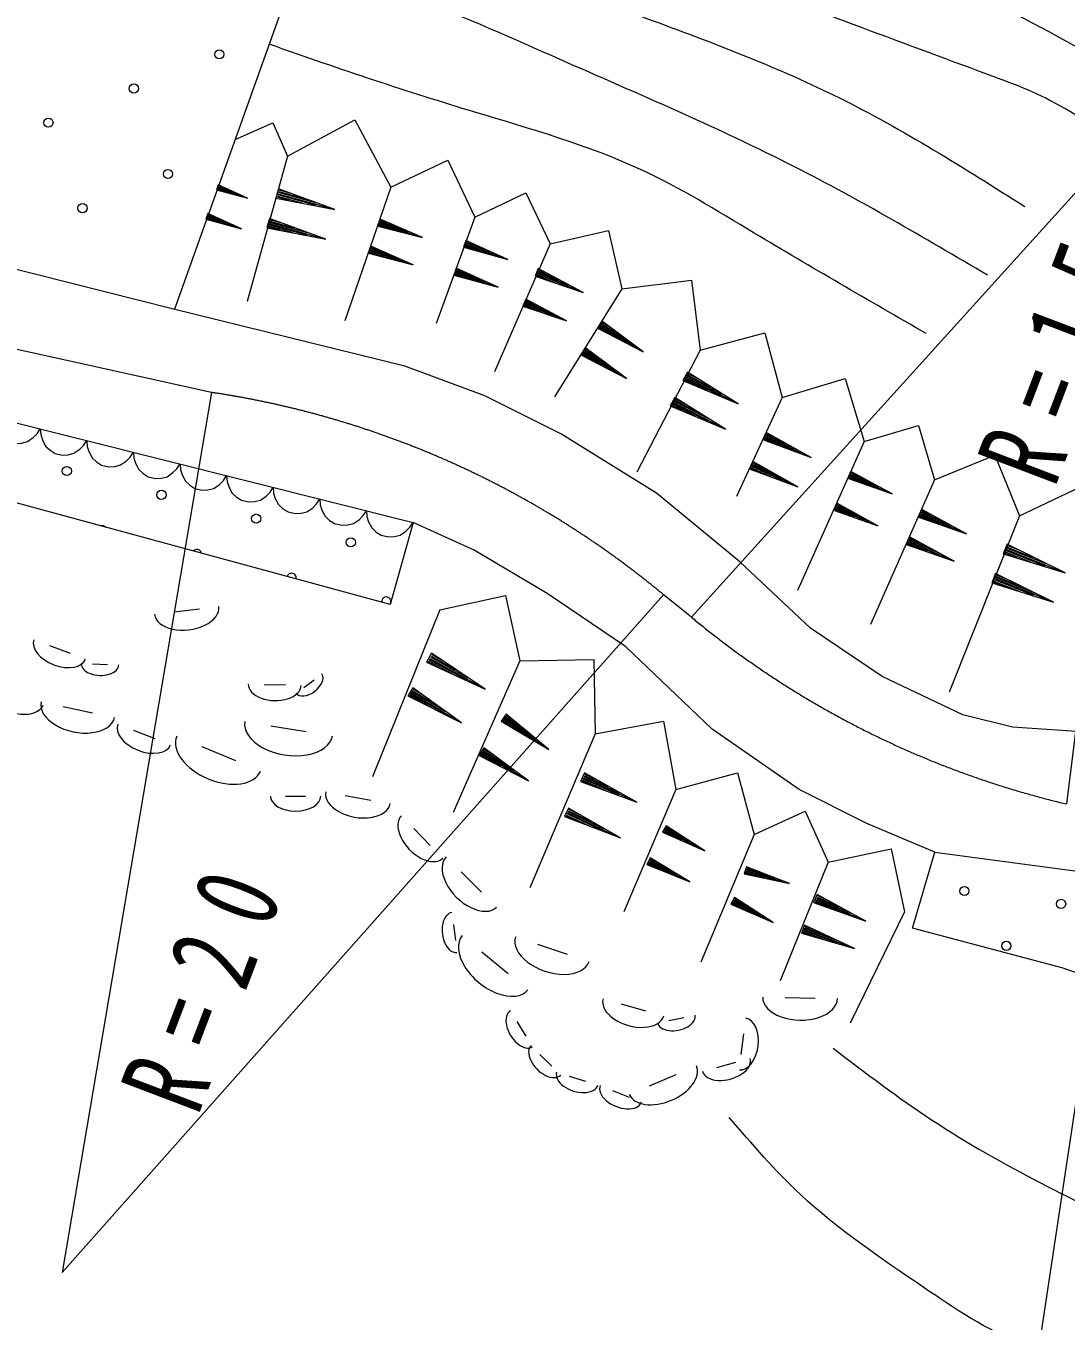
# Model space of a CAD drawing. Units: millimetres, scale not verified. Extents: x 40000 to 680000, y 20000 to 380000.
# Drawn here: x 289740 to 312350, y 263731 to 291875 of the extents above; entities that cross this region are included whole.
import ezdxf

# ---------------------------------------------------------------- set-up
doc = ezdxf.new("R2010")
doc.units = ezdxf.units.MM
doc.header["$LTSCALE"] = 1000
doc.linetypes.add('CHAIN', pattern=[18.5, 12, -1.5, 3.5, -1.5])
for name, color, linetype, lineweight in [('M-BGD', 7, 'Continuous', 13), ('M-BMK', 2, 'CHAIN', 13), ('M-BMK-HTXT', 7, 'Continuous', 13)]:
    doc.layers.add(name, color=color, linetype=linetype, lineweight=lineweight)
doc.styles.add('ＭＳ ゴシック', font='')
doc.styles.get('ＭＳ ゴシック').set_extended_font_data('MS Gothic')

msp = doc.modelspace()

# ---------------------------------------------------------------- linework, layer by layer
at = {"layer": 'M-BGD'}
for p, q in [((295425, 289048), (294551, 285889)), ((294030, 288276), (293898, 288323)), ((293903, 288336), (294180, 288237)), ((294343, 288194), (293908, 288349)), ((293912, 288362), (294492, 288155)), ((294352, 288220), (293917, 288376)), ((293922, 288389), (294199, 288290)), ((294058, 288355), (293926, 288402)), ((296046, 287975), (295219, 288203)), ((295226, 288229), (296328, 287924)), ((296060, 288025), (295233, 288254)), ((295240, 288279), (295766, 288133)), ((295497, 288234), (295247, 288304)), ((297673, 288374), (296669, 285466)), ((295456, 288084), (295205, 288153)), ((295212, 288178), (295738, 288033)), ((293821, 287632), (293671, 287686)), ((293676, 287701), (293992, 287588)), ((294179, 287539), (293681, 287716)), ((293687, 287731), (294350, 287494)), ((294189, 287569), (293692, 287746)), ((293698, 287761), (294014, 287648)), ((293854, 287723), (293703, 287777)), ((295300, 287586), (295049, 287655)), ((297643, 287585), (297454, 287650)), ((299496, 287716), (298658, 285410)), ((295258, 287436), (295008, 287505)), ((295015, 287530), (295541, 287384)), ((295849, 287326), (295022, 287555)), ((295029, 287580), (296131, 287275)), ((295863, 287376), (295036, 287605)), ((295042, 287630), (295569, 287485)), ((297604, 287471), (297415, 287537)), ((297421, 287556), (297818, 287419)), ((298052, 287359), (297428, 287575)), ((297434, 287593), (298266, 287306)), ((298065, 287397), (297441, 287612)), ((297447, 287631), (297844, 287494)), ((299462, 287008), (299274, 287077)), ((299281, 287095), (299676, 286952)), ((299908, 286889), (299288, 287114)), ((299295, 287133), (300122, 286832)), ((299922, 286926), (299301, 287152)), ((299308, 287171), (299703, 287027)), ((299503, 287121), (299315, 287189)), ((301136, 287140), (299928, 284361)), ((297398, 286883), (297209, 286948)), ((297215, 286967), (297612, 286830)), ((297846, 286771), (297222, 286986)), ((297228, 287005), (298060, 286718)), ((297859, 286809), (297235, 287024)), ((297242, 287043), (297639, 286906)), ((297437, 286996), (297248, 287062)), ((299697, 286286), (299077, 286511)), ((299084, 286530), (299911, 286229)), ((299711, 286323), (299091, 286549)), ((299098, 286568), (299492, 286424)), ((299292, 286518), (299104, 286586)), ((300861, 286512), (301749, 286127)), ((301536, 286243), (300870, 286533)), ((300879, 286553), (301302, 286369)), ((301089, 286485), (300887, 286573)), ((299251, 286405), (299063, 286474)), ((299070, 286492), (299465, 286349)), ((301037, 286364), (300835, 286452)), ((300844, 286472), (301267, 286288)), ((301518, 286203), (300852, 286492)), ((302690, 286162), (301226, 283815)), ((300752, 285719), (300569, 285799)), ((300577, 285817), (300962, 285650)), ((301190, 285572), (300585, 285835)), ((300593, 285854), (301400, 285503)), ((301206, 285609), (300601, 285872)), ((300609, 285890), (300994, 285723)), ((300800, 285829), (300617, 285909)), ((302873, 284999), (302257, 285383)), ((302268, 285402), (302660, 285157)), ((302467, 285304), (302280, 285420)), ((302397, 285192), (302210, 285308)), ((302222, 285327), (302614, 285083)), ((302849, 284962), (302233, 285346)), ((302245, 285364), (303066, 284852)), ((301906, 284821), (302298, 284577)), ((302105, 284723), (301918, 284840)), ((304393, 284832), (303022, 282181)), ((302035, 284611), (301848, 284728)), ((301860, 284746), (302252, 284502)), ((302487, 284381), (301871, 284765)), ((301883, 284784), (302704, 284272)), ((302511, 284418), (301895, 284802)), ((304866, 283876), (304104, 284270)), ((304116, 284293), (304601, 284042)), ((304359, 284197), (304128, 284316)), ((304287, 284058), (304056, 284178)), ((304068, 284201), (304553, 283950)), ((304842, 283830), (304080, 284224)), ((304092, 284247), (305108, 283721)), ((303817, 283698), (304834, 283173)), ((304591, 283327), (303829, 283721)), ((303841, 283744), (304326, 283494)), ((304084, 283648), (303853, 283767)), ((306177, 283797), (305185, 281651)), ((288026, 283628), (298154, 281087)), ((304013, 283509), (303782, 283629)), ((303794, 283652), (304279, 283401)), ((304568, 283281), (303805, 283675)), ((306000, 282795), (305800, 282887)), ((305809, 282907), (306229, 282713)), ((306478, 282623), (305819, 282927)), ((305828, 282947), (306706, 282541)), ((306496, 282663), (305837, 282967)), ((305846, 282987), (306266, 282793)), ((306055, 282915), (305856, 283007)), ((307961, 282847), (306509, 279603)), ((306190, 281989), (305531, 282294)), ((305540, 282313), (306419, 281907)), ((306209, 282029), (305550, 282333)), ((305559, 282353), (305978, 282160)), ((305768, 282281), (305568, 282373)), ((305712, 282161), (305513, 282254)), ((305522, 282274), (305941, 282080)), ((307831, 281968), (307649, 282049)), ((307657, 282068), (308040, 281896)), ((308267, 281816), (307665, 282086)), ((307673, 282104), (308476, 281745)), ((308284, 281853), (307681, 282122)), ((307689, 282141), (308073, 281969)), ((307880, 282077), (307698, 282159)), ((309486, 282013), (308097, 278866)), ((307381, 281449), (307765, 281277)), ((307572, 281386), (307389, 281467)), ((307523, 281276), (307340, 281358)), ((307349, 281376), (307732, 281204)), ((307959, 281125), (307357, 281394)), ((307365, 281413), (308168, 281053)), ((307975, 281161), (307373, 281431)), ((309371, 281125), (309170, 281214)), ((309179, 281234), (309601, 281047)), ((309852, 280961), (309188, 281254)), ((309196, 281274), (310082, 280883)), ((309869, 281001), (309205, 281294)), ((309214, 281314), (309637, 281128)), ((309424, 281245), (309223, 281334)), ((311336, 281228), (309808, 277398)), ((309103, 280532), (308902, 280621)), ((308911, 280641), (309333, 280454)), ((309584, 280368), (308920, 280661)), ((308928, 280681), (309814, 280290)), ((309602, 280408), (308937, 280701)), ((308946, 280721), (309369, 280535)), ((309156, 280653), (308955, 280741)), ((311280, 280318), (311020, 280421)), ((311031, 280447), (311577, 280229)), ((311899, 280131), (311041, 280473)), ((311051, 280499), (312196, 280043)), ((311920, 280183), (311062, 280525)), ((311072, 280551), (311618, 280334)), ((311343, 280474), (311082, 280577)), ((311031, 279682), (310771, 279786)), ((310782, 279812), (311328, 279594)), ((311650, 279496), (310792, 279838)), ((310803, 279864), (311947, 279408)), ((311671, 279548), (310813, 279890)), ((310823, 279916), (311369, 279698)), ((311094, 279838), (310834, 279942)), ((292953, 279140), (293514, 279208)), ((298739, 279184), (297272, 275559)), ((290251, 278411), (290700, 278243)), ((298500, 278083), (299012, 277795)), ((299319, 277655), (298514, 278108)), ((298527, 278132), (299601, 277529)), ((299347, 277704), (298541, 278157)), ((298555, 278181), (299067, 277893)), ((298812, 278068), (298568, 278205)), ((300475, 278075), (299027, 274782)), ((291188, 278010), (291513, 277999)), ((298730, 277922), (298486, 278059)), ((294919, 277564), (295379, 277553)), ((295779, 277499), (296004, 277668)), ((298298, 277191), (298076, 277326)), ((298090, 277348), (298556, 277065)), ((298836, 276925), (298103, 277371)), ((298117, 277393), (299094, 276799)), ((298863, 276969), (298130, 277415)), ((298144, 277437), (298610, 277154)), ((298379, 277324), (298157, 277460)), ((290548, 277085), (291188, 276950)), ((295067, 276668), (295830, 276545)), ((300298, 276632), (300102, 276770)), ((300116, 276790), (300527, 276499)), ((300776, 276352), (300130, 276810)), ((300144, 276829), (301006, 276219)), ((300804, 276391), (300158, 276849)), ((300172, 276868), (300583, 276577)), ((300381, 276749), (300185, 276888)), ((292081, 276570), (292541, 276390)), ((302115, 276493), (300696, 273142)), ((293564, 276215), (294294, 275912)), ((300347, 275696), (299673, 276111)), ((299685, 276132), (300114, 275867)), ((299902, 276026), (299698, 276152)), ((299827, 275904), (299622, 276029)), ((299635, 276050), (300064, 275786)), ((300322, 275655), (299647, 276070)), ((299660, 276091), (300559, 275537)), ((301862, 275537), (302902, 275062)), ((302653, 275204), (301873, 275561)), ((301884, 275585), (302380, 275358)), ((302131, 275500), (301894, 275608)), ((302066, 275358), (301830, 275466)), ((301840, 275490), (302337, 275263)), ((302631, 275157), (301851, 275514)), ((303870, 275284), (302739, 272624)), ((295382, 275140), (295819, 275140)), ((296676, 275153), (297237, 275052)), ((301715, 274593), (301480, 274704)), ((301491, 274728), (301984, 274494)), ((302277, 274383), (301502, 274751)), ((301513, 274775), (302547, 274284)), ((302299, 274430), (301524, 274798)), ((301535, 274822), (302029, 274588)), ((301782, 274734), (301547, 274845)), ((298171, 274435), (298530, 274065)), ((303636, 274416), (304410, 273997)), ((304226, 274119), (303645, 274433)), ((303655, 274451), (304024, 274251)), ((303840, 274373), (303664, 274469)), ((303783, 274268), (303607, 274363)), ((303617, 274381), (303986, 274181)), ((304207, 274084), (303626, 274398)), ((305568, 274306), (304408, 271531)), ((309494, 273919), (313378, 273401)), ((303443, 273572), (303264, 273662)), ((303273, 273680), (303649, 273492)), ((303873, 273402), (303282, 273697)), ((303291, 273715), (304078, 273322)), ((303890, 273438), (303300, 273733)), ((303309, 273751), (303685, 273563)), ((303497, 273680), (303318, 273769)), ((305605, 273522), (305413, 273580)), ((307179, 273702), (306134, 271128)), ((299204, 273492), (299642, 273054)), ((305570, 273408), (305378, 273465)), ((305384, 273485), (305786, 273363)), ((306022, 273313), (305390, 273504)), ((305396, 273523), (306238, 273268)), ((306033, 273351), (305402, 273542)), ((305407, 273561), (305809, 273440)), ((305268, 272706), (305092, 272800)), ((305101, 272817), (305472, 272620)), ((305693, 272525), (305110, 272835)), ((305120, 272853), (305897, 272439)), ((305712, 272560), (305129, 272870)), ((305139, 272888), (305509, 272691)), ((305325, 272812), (305148, 272906)), ((307112, 272738), (306893, 272837)), ((306903, 272858), (307362, 272651)), ((307635, 272554), (306913, 272880)), ((306923, 272902), (307885, 272467)), ((307654, 272598), (306933, 272924)), ((306943, 272946), (307402, 272738)), ((307171, 272869), (306953, 272968)), ((308839, 272624), (307659, 270207)), ((299031, 272347), (299076, 271999)), ((306851, 272087), (306626, 272172)), ((306635, 272194), (307107, 272017)), ((307385, 271939), (306643, 272217)), ((306652, 272239), (307641, 271868)), ((307402, 271983), (306660, 272262)), ((306669, 272284), (307141, 272107)), ((306902, 272222), (306677, 272306)), ((300862, 271920), (301502, 271707)), ((299651, 271754), (300223, 271282)), ((306244, 270763), (306895, 270751)), ((302681, 270622), (303208, 270476)), ((300414, 270238), (300605, 269924)), ((303715, 270264), (304040, 270331)), ((305290, 269526), (305346, 269974)), ((300914, 269527), (301172, 269269)), ((304759, 269244), (305174, 269356)), ((303293, 268842), (303877, 269089)), ((301545, 269055), (301905, 268943)), ((302491, 268741), (302851, 268595))]:
    msp.add_line(p, q, dxfattribs=at)
for points in [[(276720, 292423), (280223, 299989), (281316, 300478), (282956, 300651), (286150, 299989), (291444, 297716), (292786, 296728), (294959, 294592), (295659, 293248), (292969, 285717)], [(294287, 289407), (295110, 289767), (295425, 289048), (296886, 289835), (297673, 288374), (298913, 288956), (299496, 287716), (300604, 288248), (301136, 287140), (302402, 287428), (302690, 286162), (304206, 286349), (304393, 284832), (305803, 285206), (306177, 283797), (307544, 284214), (307961, 282847), (309141, 283192), (309486, 282013), (310803, 282545), (311336, 281228), (312817, 281933)], [(326258, 269397), (324070, 271647), (322494, 272914), (320888, 273931), (319055, 274874), (316963, 275655), (315166, 276185), (313393, 276476), (312465, 276550), (311184, 276638), (310108, 276904), (308353, 277741), (306791, 278787), (305259, 280230), (303447, 281718), (301364, 283009), (299714, 283833), (297976, 284482), (292920, 285729), (285508, 287596)], [(298154, 281087), (297657, 279300), (287548, 282044), (288026, 283628)], [(289039, 283374), (289048, 283248), (289084, 283134), (289155, 282998), (289251, 282909), (289360, 282841), (289517, 282802), (289646, 282810), (289772, 282843), (289899, 282929), (289982, 283013), (290052, 283120)], [(290052, 283120), (290061, 282994), (290097, 282880), (290167, 282743), (290264, 282655), (290373, 282587), (290530, 282547), (290659, 282556), (290785, 282588), (290912, 282675), (290995, 282759), (291065, 282865)], [(291065, 282865), (291073, 282739), (291109, 282625), (291180, 282489), (291276, 282401), (291386, 282333), (291543, 282293), (291671, 282301), (291798, 282334), (291925, 282421), (292008, 282505), (292077, 282611)], [(292077, 282611), (292086, 282485), (292122, 282371), (292193, 282235), (292289, 282146), (292399, 282079), (292556, 282039), (292684, 282047), (292811, 282080), (292937, 282167), (293020, 282251), (293090, 282357)], [(293090, 282357), (293099, 282231), (293135, 282117), (293206, 281981), (293302, 281892), (293411, 281825), (293568, 281785), (293697, 281793), (293824, 281826), (293950, 281913), (294033, 281997), (294103, 282103)], [(294103, 282103), (294112, 281977), (294148, 281863), (294219, 281727), (294315, 281638), (294424, 281570), (294581, 281531), (294710, 281539), (294836, 281572), (294963, 281659), (295046, 281743), (295116, 281849)], [(295116, 281849), (295125, 281723), (295161, 281609), (295231, 281473), (295328, 281384), (295437, 281316), (295594, 281277), (295722, 281285), (295849, 281318), (295976, 281404), (296059, 281489), (296129, 281595)], [(296129, 281595), (296137, 281469), (296173, 281355), (296244, 281219), (296340, 281130), (296450, 281062), (296607, 281023), (296735, 281031), (296862, 281064), (296989, 281150), (297072, 281234), (297141, 281341)], [(297141, 281341), (297150, 281215), (297186, 281101), (297257, 280965), (297353, 280876), (297463, 280808), (297620, 280769), (297748, 280777), (297875, 280810), (298001, 280896), (298084, 280980), (298154, 281087)], [(309494, 273919), (308020, 274543), (306547, 275279), (304660, 276592), (302772, 278387), (301069, 279538), (299486, 280484), (298154, 281087)], [(298739, 279184), (300161, 279498), (300475, 278075), (302086, 278104), (302115, 276493), (303597, 276766), (303870, 275284), (305208, 275644), (305568, 274306), (306675, 274810), (307179, 273702), (308548, 273993), (308839, 272624)], [(320780, 266886), (316619, 269673), (314612, 270576), (312286, 271402), (309009, 272267), (309494, 273919)]]:
    msp.add_lwpolyline(points, dxfattribs=at)
for points in [[(293880, 288314), (294558, 288132), (293918, 288420)], [(295173, 288135), (296454, 287889), (295229, 288336)], [(293650, 287676), (294425, 287468), (293693, 287797)], [(294976, 287487), (296257, 287240), (295031, 287687)], [(297389, 287524), (298361, 287274), (297442, 287676)], [(297183, 286936), (298155, 286685), (297236, 287087)], [(299249, 287065), (300216, 286798), (299303, 287215)], [(299038, 286462), (300005, 286195), (299092, 286612)], [(300806, 286440), (301850, 286083), (300876, 286602)], [(300543, 285788), (301492, 285463), (300606, 285935)], [(302180, 285301), (303160, 284794), (302273, 285451)], [(301818, 284721), (302798, 284213), (301911, 284870)], [(304021, 284167), (305224, 283662), (304117, 284351)], [(303747, 283618), (304949, 283113), (303842, 283803)], [(305771, 282877), (306806, 282495), (305845, 283036)], [(305484, 282243), (306519, 281861), (305557, 282403)], [(307622, 282039), (308568, 281704), (307688, 282185)], [(307314, 281348), (308259, 281012), (307379, 281494)], [(309141, 281202), (310183, 280839), (309212, 281363)], [(308873, 280609), (309915, 280246), (308944, 280770)], [(310984, 280406), (312326, 279991), (311067, 280614)], [(310735, 279770), (312077, 279356), (310818, 279979)], [(298448, 278048), (299723, 277460), (298558, 278244)], [(298041, 277318), (299205, 276731), (298149, 277495)], [(300069, 276765), (301103, 276149), (300180, 276921)], [(299589, 276022), (300661, 275474), (299690, 276185)], [(301795, 275454), (303021, 275008), (301882, 275643)], [(301445, 274692), (302664, 274229), (301534, 274880)], [(303580, 274355), (304497, 273949), (303656, 274496)], [(303238, 273653), (304168, 273277), (303309, 273796)], [(305354, 273452), (306334, 273239), (305400, 273605)], [(306862, 272825), (307994, 272418), (306941, 273000)], [(305065, 272791), (305985, 272392), (305140, 272933)], [(306596, 272158), (307753, 271826), (306663, 272337)]]:
    msp.add_lwpolyline(points, close=True, dxfattribs=at)
for centre in [(293944, 291256), (292086, 290515), (290229, 289773), (292828, 288657), (290970, 287916), (290629, 282202), (292686, 281685), (294744, 281169), (296801, 280653), (310138, 273076), (312241, 272796), (311050, 271885)]:
    msp.add_circle(centre, 100, dxfattribs=at)
for centre, start, end in [((291399, 280915), 39.0661, 110.565), ((293457, 280398), 8.6841, 140.947), ((295515, 279882), 344.6837, 164.9474), ((297572, 279366), 350.9534, 188.9728), ((297572, 279366), 320.6583, 337.9374)]:
    msp.add_arc(centre, 100, start, end, dxfattribs=at)
for centre, major_axis, start_param, end_param in [((293234, 279174), (-701, -84), 0, 3.141593), ((290476, 278327), (561, -210), 3.141593, 6.283185), ((291351, 278005), (-407, 14), 0, 3.141593), ((295892, 277584), (281, 210), 3.141593, 6.283185), ((289456, 277416), (-657, 304), 0, 3.141593), ((295149, 277559), (-575, 14), 6.283185, 9.424778), ((290868, 277017), (-800, 168), 6.283185, 9.424778), ((292311, 276480), (575, -224), 3.141593, 6.283185), ((295449, 276606), (-954, 154), 6.283185, 9.424778), ((293929, 276063), (912, -379), 3.141593, 6.283185), ((295601, 275140), (547, 0), 3.141593, 6.283185), ((296957, 275103), (-701, 126), 6.283185, 9.424778), ((298351, 274250), (-449, 463), 0, 3.141593), ((299423, 273273), (-547, 547), 0, 3.141593), ((299053, 272173), (-56, 435), 6.283185, 9.424778), ((299937, 271518), (-715, 589), 6.283185, 9.424778), ((301182, 271813), (-799, 266), 0, 3.141593), ((306569, 270757), (-814, 14), 6.283185, 9.424778), ((300510, 270081), (-238, 393), 6.283185, 9.424778), ((302944, 270549), (-659, 182), 6.283185, 9.424778), ((303878, 270297), (-407, -84), 0, 3.141593), ((305318, 269750), (70, 561), 3.141593, 6.283185), ((301043, 269398), (-323, 323), 0, 3.141593), ((304966, 269300), (-519, -140), 0, 3.141593), ((301725, 268999), (-449, 140), 6.283185, 9.424778), ((303585, 268966), (729, 309), 3.141593, 6.283185), ((302671, 268668), (-449, 182), 6.283185, 9.424778)]:
    msp.add_ellipse(centre, major_axis=major_axis, ratio=0.6, start_param=start_param, end_param=end_param, dxfattribs=at)
for points, knots in [([(290555, 299259), (292254, 298755), (293952, 298251), (295646, 297735), (297917, 297043), (300180, 296331), (302463, 295664), (303372, 295399), (304285, 295140), (305167, 294801), (305813, 294550), (306443, 294254), (307078, 293972), (308529, 293330), (310015, 292768), (311421, 292045), (312458, 291511), (313456, 290902), (314470, 290319), (315308, 289837), (316155, 289370), (317030, 288967), (318461, 288305), (319975, 287828), (321459, 287282), (322479, 286905), (323486, 286496), (324508, 286131), (326140, 285548), (327812, 285077), (329483, 284607)], [0, 0, 0, 0, 1, 1, 1, 2, 2, 2, 3, 3, 3, 4, 4, 4, 5, 5, 5, 6, 6, 6, 7, 7, 7, 8, 8, 8, 9, 9, 9, 10, 10, 10, 10]), ([(334901, 279528), (334308, 279898), (333714, 280269), (333103, 280606), (332128, 281144), (331107, 281598), (330083, 282044), (329037, 282500), (327989, 282949), (326919, 283339), (325541, 283838), (324134, 284256), (322749, 284741), (320981, 285363), (319258, 286111), (317572, 286934), (316510, 287433), (315456, 287951), (314480, 288604), (313652, 289159), (312880, 289808), (311999, 290257), (311511, 290507), (310990, 290695), (310471, 290885), (308508, 291611), (306558, 292337), (304610, 293078), (303211, 293610), (301813, 294150), (300404, 294660), (297791, 295605), (295143, 296444), (291989, 297315)], [0, 0, 0, 0, 1, 1, 1, 2, 2, 2, 3, 3, 3, 4, 4, 4, 5, 5, 5, 6, 6, 6, 7, 7, 7, 8, 8, 8, 9, 9, 9, 10, 10, 10, 11, 11, 11, 11]), ([(294959, 294592), (295629, 294427), (296116, 294259), (296609, 294107), (297493, 293834), (298394, 293614), (299284, 293359), (300673, 292961), (302037, 292479), (303397, 291978), (304762, 291476), (306124, 290955), (307423, 290310), (308814, 289619), (310132, 288786), (311450, 287952)], [0, 0, 0, 0, 1, 1, 1, 2, 2, 2, 3, 3, 3, 4, 4, 4, 5, 5, 5, 5]), ([(310645, 286456), (309260, 287271), (307874, 288087), (306445, 288815), (304784, 289661), (303064, 290390), (301354, 291144), (300327, 291598), (299303, 292061), (298248, 292439), (297464, 292719), (296662, 292953), (295659, 293248)], [0, 0, 0, 0, 1, 1, 1, 2, 2, 2, 3, 3, 3, 4, 4, 4, 4]), ([(309310, 285189), (308061, 285909), (306812, 286629), (305571, 287374), (304760, 287862), (303952, 288360), (303098, 288755), (301949, 289286), (300716, 289631), (299496, 290001), (298055, 290437), (296633, 290909), (295027, 291478)], [0, 0, 0, 0, 1, 1, 1, 2, 2, 2, 3, 3, 3, 4, 4, 4, 4]), ([(307284, 269658), (307994, 269119), (308705, 268581), (309447, 268093), (310956, 267101), (312595, 266320), (314235, 265538)], [0, 0, 0, 0, 1, 1, 1, 2, 2, 2, 2]), ([(312233, 263028), (311940, 263099), (311648, 263169), (311367, 263267), (310611, 263532), (309937, 263997), (309264, 264456), (308326, 265094), (307391, 265719), (306575, 266481), (306023, 266998), (305526, 267577), (305029, 268157)], [0, 0, 0, 0, 1, 1, 1, 2, 2, 2, 3, 3, 3, 4, 4, 4, 4])]:
    msp.add_open_spline(points, degree=3, knots=knots, dxfattribs=at)
at = {"layer": 'M-BMK'}
for p, q in [((293777, 283911), (287184, 285365)), ((304206, 279027), (303602, 279513))]:
    msp.add_line(p, q, dxfattribs=at)
for centre, start, end in [((290820, 264130), 50.2739, 81.4984), ((316962, 294431), 230.3743, 256.6956)]:
    msp.add_arc(centre, 20000, start, end, dxfattribs=at)
at = {"layer": 'M-BMK-HTXT'}
for points in [[(304206, 279027), (314241, 290113), (312359, 274968)], [(293777, 283911), (290529, 264786), (303602, 279513)], [(312865, 270517), (310486, 254747), (323185, 269753)]]:
    msp.add_lwpolyline(points, dxfattribs=at)

# ---------------------------------------------------------------- texts
at = {"layer": 'M-BMK-HTXT', "char_height": 1833, "attachment_point": 7, "rotation": 69.2, "style": 'ＭＳ ゴシック'}
for s, insert in [('\\T1.65;\\W0.7;R=15', (312128, 281801)), ('\\T1.65;\\W0.7;R=20', (293505, 268152))]:
    msp.add_mtext(s, dxfattribs=dict(at, insert=insert))

doc.saveas('drawing.dxf')
